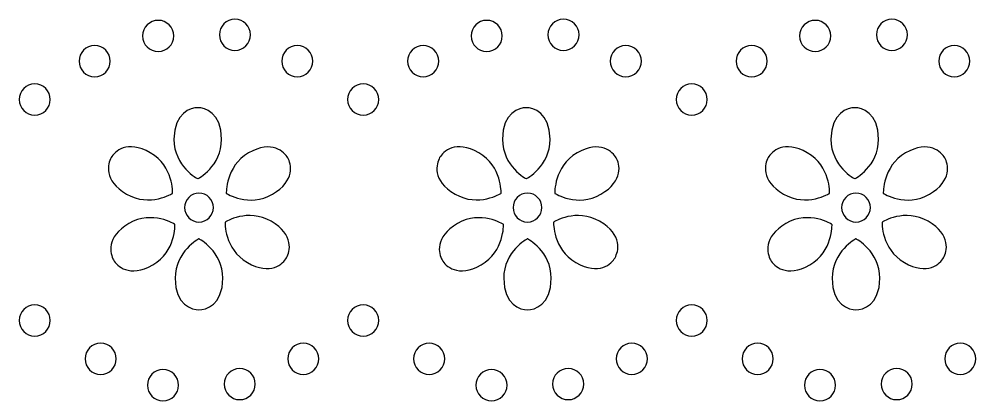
# Model space of a CAD drawing. Header units: centimetres. Extents: x -11.4 to 11.4, y -3 to 3.
# Drawn here: x 2.479 to 6.178, y -2.947 to -1.472 of the extents above; entities that cross this region are included whole.
import ezdxf

# ---------------------------------------------------------------- set-up
doc = ezdxf.new("R2010")
doc.units = ezdxf.units.CM
doc.header["$MEASUREMENT"] = 0
doc.layers.add('Layer 1', color=7, linetype='Continuous')

msp = doc.modelspace()

# ---------------------------------------------------------------- linework, layer by layer
at = {"layer": 'Layer 1'}
for points in [[(3.01646, -1.47653), (3.04974, -1.47653), (3.07671, -1.50352), (3.07671, -1.53683), (3.07671, -1.53683), (3.07671, -1.57009), (3.04972, -1.5971), (3.01646, -1.5971), (3.01646, -1.5971), (2.9832, -1.5971), (2.95621, -1.57009), (2.95621, -1.53683), (2.95621, -1.53683), (2.95622, -1.50352), (2.9832, -1.47653), (3.01646, -1.47653)], [(3.25287, -1.5322), (3.25287, -1.49889), (3.27983, -1.4719), (3.31312, -1.4719), (3.31312, -1.4719), (3.34638, -1.4719), (3.37331, -1.49889), (3.37331, -1.5322), (3.37331, -1.5322), (3.37331, -1.56548), (3.34635, -1.59247), (3.31312, -1.59247), (3.31312, -1.59247), (3.27983, -1.59247), (3.25287, -1.56549), (3.25287, -1.5322)], [(4.28646, -1.47653), (4.31974, -1.47653), (4.34671, -1.50352), (4.34671, -1.53683), (4.34671, -1.53683), (4.34671, -1.57009), (4.31972, -1.5971), (4.28646, -1.5971), (4.28646, -1.5971), (4.2532, -1.5971), (4.22621, -1.57009), (4.22621, -1.53683), (4.22621, -1.53683), (4.22622, -1.50352), (4.2532, -1.47653), (4.28646, -1.47653)], [(4.52287, -1.5322), (4.52287, -1.49889), (4.54986, -1.4719), (4.58312, -1.4719), (4.58312, -1.4719), (4.61638, -1.4719), (4.64337, -1.49889), (4.64337, -1.5322), (4.64337, -1.5322), (4.64337, -1.56548), (4.61638, -1.59247), (4.58312, -1.59247), (4.58312, -1.59247), (4.54986, -1.59247), (4.52287, -1.56549), (4.52287, -1.5322)], [(5.55646, -1.47653), (5.58977, -1.47653), (5.61671, -1.50352), (5.61671, -1.53683), (5.61671, -1.53683), (5.61671, -1.57009), (5.58975, -1.5971), (5.55646, -1.5971), (5.55646, -1.5971), (5.5232, -1.5971), (5.49619, -1.57009), (5.49619, -1.53683), (5.49619, -1.53683), (5.49619, -1.50352), (5.5232, -1.47653), (5.55646, -1.47653)], [(5.79287, -1.5322), (5.79287, -1.49889), (5.81988, -1.4719), (5.85312, -1.4719), (5.85312, -1.4719), (5.88636, -1.4719), (5.91337, -1.49889), (5.91337, -1.5322), (5.91337, -1.5322), (5.91337, -1.56548), (5.88636, -1.59247), (5.85312, -1.59247), (5.85312, -1.59247), (5.81988, -1.59247), (5.79287, -1.56549), (5.79287, -1.5322)], [(2.71052, -1.6342), (2.71052, -1.60094), (2.73753, -1.57393), (2.77079, -1.57393), (2.77079, -1.57393), (2.80405, -1.57393), (2.83101, -1.60094), (2.83101, -1.6342), (2.83101, -1.6342), (2.83101, -1.66751), (2.80402, -1.6945), (2.77079, -1.6945), (2.77079, -1.6945), (2.73754, -1.6945), (2.71052, -1.66751), (2.71052, -1.6342)], [(3.55412, -1.57393), (3.5874, -1.57393), (3.61437, -1.60094), (3.61437, -1.6342), (3.61437, -1.6342), (3.61437, -1.66751), (3.58738, -1.6945), (3.55412, -1.6945), (3.55412, -1.6945), (3.52081, -1.6945), (3.49387, -1.66751), (3.49387, -1.6342), (3.49387, -1.6342), (3.49388, -1.60094), (3.52081, -1.57393), (3.55412, -1.57393)], [(3.98052, -1.6342), (3.98052, -1.60094), (4.00753, -1.57393), (4.04079, -1.57393), (4.04079, -1.57393), (4.0741, -1.57393), (4.10101, -1.60094), (4.10101, -1.6342), (4.10101, -1.6342), (4.10101, -1.66751), (4.07408, -1.6945), (4.04079, -1.6945), (4.04079, -1.6945), (4.00754, -1.6945), (3.98052, -1.66751), (3.98052, -1.6342)], [(4.82409, -1.57393), (4.85743, -1.57393), (4.88436, -1.60094), (4.88436, -1.6342), (4.88436, -1.6342), (4.88436, -1.66751), (4.8574, -1.6945), (4.82409, -1.6945), (4.82409, -1.6945), (4.79086, -1.6945), (4.76387, -1.66751), (4.76387, -1.6342), (4.76387, -1.6342), (4.76388, -1.60094), (4.79086, -1.57393), (4.82409, -1.57393)], [(5.25055, -1.6342), (5.25055, -1.60094), (5.27754, -1.57393), (5.31077, -1.57393), (5.31077, -1.57393), (5.34408, -1.57393), (5.37102, -1.60094), (5.37102, -1.6342), (5.37102, -1.6342), (5.37102, -1.66751), (5.34406, -1.6945), (5.31077, -1.6945), (5.31077, -1.6945), (5.27754, -1.6945), (5.25055, -1.66751), (5.25055, -1.6342)], [(6.09415, -1.57393), (6.12741, -1.57393), (6.15437, -1.60094), (6.15437, -1.6342), (6.15437, -1.6342), (6.15437, -1.66751), (6.12738, -1.6945), (6.09415, -1.6945), (6.09415, -1.6945), (6.06084, -1.6945), (6.03388, -1.66751), (6.03388, -1.6342), (6.03388, -1.6342), (6.03388, -1.60094), (6.06084, -1.57393), (6.09415, -1.57393)], [(2.53907, -1.8429), (2.50576, -1.8429), (2.4788, -1.81591), (2.4788, -1.7826), (2.4788, -1.7826), (2.4788, -1.74932), (2.50579, -1.72233), (2.53907, -1.72233), (2.53907, -1.72233), (2.57233, -1.72233), (2.59929, -1.74932), (2.59929, -1.7826), (2.59929, -1.7826), (2.59929, -1.81591), (2.57233, -1.8429), (2.53907, -1.8429)], [(3.80907, -1.8429), (3.77576, -1.8429), (3.74882, -1.81591), (3.74882, -1.7826), (3.74882, -1.7826), (3.74882, -1.74932), (3.77578, -1.72233), (3.80907, -1.72233), (3.80907, -1.72233), (3.84233, -1.72233), (3.86932, -1.74932), (3.86932, -1.7826), (3.86932, -1.7826), (3.86932, -1.81591), (3.84233, -1.8429), (3.80907, -1.8429)], [(5.07907, -1.8429), (5.04581, -1.8429), (5.0188, -1.81591), (5.0188, -1.7826), (5.0188, -1.7826), (5.0188, -1.74932), (5.04581, -1.72233), (5.07907, -1.72233), (5.07907, -1.72233), (5.1123, -1.72233), (5.13932, -1.74932), (5.13932, -1.7826), (5.13932, -1.7826), (5.13932, -1.81591), (5.11231, -1.8429), (5.07907, -1.8429)], [(3.16944, -1.81422), (3.19555, -1.81422), (3.26144, -1.83152), (3.26144, -1.93606), (3.26144, -1.93606), (3.26144, -2.04062), (3.16944, -2.0887), (3.16944, -2.0887), (3.16944, -2.0887), (3.16944, -2.0887), (3.07739, -2.04065), (3.07739, -1.93606), (3.07739, -1.93606), (3.07742, -1.83153), (3.14328, -1.81422), (3.16944, -1.81422)], [(4.43942, -1.81422), (4.46556, -1.81422), (4.53142, -1.83152), (4.53142, -1.93606), (4.53142, -1.93606), (4.53142, -2.04062), (4.43942, -2.0887), (4.43942, -2.0887), (4.43942, -2.0887), (4.43942, -2.0887), (4.34742, -2.04065), (4.34742, -1.93606), (4.34742, -1.93606), (4.34745, -1.83153), (4.4133, -1.81422), (4.43942, -1.81422)], [(5.70944, -1.81422), (5.73553, -1.81422), (5.80141, -1.83152), (5.80141, -1.93606), (5.80141, -1.93606), (5.80141, -2.04062), (5.70944, -2.0887), (5.70944, -2.0887), (5.70944, -2.0887), (5.70944, -2.0887), (5.61742, -2.04065), (5.61742, -1.93606), (5.61742, -1.93606), (5.61745, -1.83153), (5.68328, -1.81422), (5.70944, -1.81422)], [(2.98601, -1.98834), (3.07652, -2.0406), (3.07211, -2.14434), (3.07211, -2.14434), (3.07211, -2.14434), (3.07211, -2.14434), (2.98453, -2.20001), (2.89405, -2.14775), (2.89405, -2.14775), (2.80359, -2.09547), (2.8215, -2.02975), (2.8346, -2.00707), (2.8346, -2.00707), (2.84755, -1.98448), (2.89552, -1.93606), (2.98601, -1.98834)], [(3.51734, -2.00774), (3.53038, -2.03034), (3.54835, -2.09608), (3.45784, -2.14837), (3.45784, -2.14837), (3.36733, -2.20063), (3.27978, -2.14496), (3.27978, -2.14496), (3.27978, -2.14496), (3.27978, -2.14496), (3.27536, -2.04124), (3.36585, -1.98896), (3.36585, -1.98896), (3.45633, -1.93667), (3.50422, -1.98509), (3.51734, -2.00774)], [(4.25601, -1.98834), (4.3465, -2.0406), (4.34208, -2.14434), (4.34208, -2.14434), (4.34208, -2.14434), (4.34208, -2.14434), (4.25453, -2.20001), (4.16404, -2.14775), (4.16404, -2.14775), (4.07358, -2.09547), (4.09146, -2.02975), (4.10456, -2.00707), (4.10456, -2.00707), (4.11755, -1.98448), (4.16552, -1.93606), (4.25601, -1.98834)], [(4.78734, -2.00774), (4.80038, -2.03034), (4.81835, -2.09608), (4.72781, -2.14837), (4.72781, -2.14837), (4.63732, -2.20063), (4.54977, -2.14496), (4.54977, -2.14496), (4.54977, -2.14496), (4.54977, -2.14496), (4.54535, -2.04124), (4.63581, -1.98896), (4.63581, -1.98896), (4.7263, -1.93667), (4.77422, -1.98509), (4.78734, -2.00774)], [(5.52601, -1.98834), (5.61655, -2.0406), (5.61213, -2.14434), (5.61213, -2.14434), (5.61213, -2.14434), (5.61213, -2.14434), (5.52455, -2.20001), (5.43404, -2.14775), (5.43404, -2.14775), (5.34355, -2.09547), (5.36152, -2.02975), (5.37459, -2.00707), (5.37459, -2.00707), (5.3876, -1.98448), (5.43552, -1.93606), (5.52601, -1.98834)], [(6.0574, -2.00774), (6.07039, -2.03034), (6.08836, -2.09608), (5.99784, -2.14837), (5.99784, -2.14837), (5.90738, -2.20063), (5.8198, -2.14496), (5.8198, -2.14496), (5.8198, -2.14496), (5.8198, -2.14496), (5.81535, -2.04124), (5.90584, -1.98896), (5.90584, -1.98896), (5.99636, -1.93667), (6.04422, -1.98509), (6.0574, -2.00774)], [(3.22969, -2.19998), (3.22969, -2.23072), (3.20477, -2.25565), (3.17405, -2.25565), (3.17405, -2.25565), (3.14333, -2.25565), (3.11843, -2.23075), (3.11843, -2.19998), (3.11843, -2.19998), (3.11843, -2.16921), (3.14333, -2.14431), (3.17405, -2.14431), (3.17405, -2.14431), (3.20477, -2.14431), (3.22969, -2.16924), (3.22969, -2.19998)], [(4.49972, -2.19998), (4.49972, -2.23072), (4.47477, -2.25565), (4.44405, -2.25565), (4.44405, -2.25565), (4.41333, -2.25565), (4.38841, -2.23075), (4.38841, -2.19998), (4.38841, -2.19998), (4.38841, -2.16921), (4.41333, -2.14431), (4.44405, -2.14431), (4.44405, -2.14431), (4.47477, -2.14431), (4.49972, -2.16924), (4.49972, -2.19998)], [(5.76972, -2.19998), (5.76972, -2.23072), (5.7448, -2.25565), (5.71408, -2.25565), (5.71408, -2.25565), (5.68336, -2.25565), (5.65841, -2.23075), (5.65841, -2.19998), (5.65841, -2.19998), (5.65841, -2.16921), (5.68333, -2.14431), (5.71408, -2.14431), (5.71408, -2.14431), (5.74477, -2.14434), (5.76972, -2.16924), (5.76972, -2.19998)], [(2.84382, -2.40215), (2.83075, -2.3795), (2.81284, -2.31375), (2.90327, -2.26147), (2.90327, -2.26147), (2.99381, -2.20921), (3.08136, -2.26488), (3.08136, -2.26488), (3.08136, -2.26488), (3.08136, -2.26488), (3.08575, -2.36862), (2.99526, -2.42088), (2.99526, -2.42088), (2.90478, -2.47319), (2.85684, -2.42477), (2.84382, -2.40215)], [(3.36121, -2.41226), (3.27072, -2.35998), (3.27509, -2.25626), (3.27509, -2.25626), (3.27509, -2.25626), (3.27509, -2.25626), (3.36275, -2.20057), (3.45315, -2.25287), (3.45315, -2.25287), (3.54366, -2.30515), (3.5257, -2.37087), (3.51271, -2.3935), (3.51271, -2.3935), (3.49959, -2.41612), (3.4517, -2.46457), (3.36121, -2.41226)], [(4.11382, -2.40215), (4.10072, -2.3795), (4.08284, -2.31375), (4.1733, -2.26147), (4.1733, -2.26147), (4.26381, -2.20921), (4.35136, -2.26488), (4.35136, -2.26488), (4.35136, -2.26488), (4.35136, -2.26488), (4.35575, -2.36862), (4.26526, -2.42088), (4.26526, -2.42088), (4.17478, -2.47319), (4.12684, -2.42477), (4.11382, -2.40215)], [(4.63119, -2.41226), (4.5407, -2.35998), (4.54512, -2.25626), (4.54512, -2.25626), (4.54512, -2.25626), (4.54512, -2.25626), (4.63272, -2.20057), (4.72316, -2.25287), (4.72316, -2.25287), (4.8137, -2.30515), (4.79574, -2.37087), (4.78272, -2.3935), (4.78272, -2.3935), (4.76962, -2.41612), (4.72167, -2.46457), (4.63119, -2.41226)], [(5.38385, -2.40215), (5.37073, -2.3795), (5.35281, -2.31375), (5.44328, -2.26147), (5.44328, -2.26147), (5.53382, -2.20921), (5.6214, -2.26488), (5.6214, -2.26488), (5.6214, -2.26488), (5.6214, -2.26488), (5.62577, -2.36862), (5.53525, -2.42088), (5.53525, -2.42088), (5.44478, -2.47319), (5.39686, -2.42477), (5.38385, -2.40215)], [(5.90119, -2.41226), (5.8107, -2.35998), (5.81512, -2.25626), (5.81512, -2.25626), (5.81512, -2.25626), (5.81512, -2.25626), (5.90272, -2.20057), (5.99316, -2.25287), (5.99316, -2.25287), (6.08373, -2.30515), (6.06571, -2.37087), (6.05272, -2.3935), (6.05272, -2.3935), (6.03962, -2.41612), (5.99167, -2.46457), (5.90119, -2.41226)], [(3.17405, -2.59503), (3.14791, -2.59503), (3.08208, -2.5777), (3.08208, -2.47316), (3.08208, -2.47316), (3.08208, -2.3686), (3.17405, -2.32057), (3.17405, -2.32057), (3.17405, -2.32057), (3.17405, -2.32057), (3.26605, -2.36859), (3.26605, -2.47316), (3.26605, -2.47316), (3.26604, -2.5777), (3.20019, -2.59503), (3.17405, -2.59503)], [(4.44405, -2.59503), (4.41791, -2.59503), (4.35208, -2.5777), (4.35208, -2.47316), (4.35208, -2.47316), (4.35208, -2.3686), (4.44405, -2.32057), (4.44405, -2.32057), (4.44405, -2.32057), (4.44405, -2.32057), (4.53602, -2.36859), (4.53602, -2.47316), (4.53602, -2.47316), (4.53602, -2.5777), (4.47024, -2.59503), (4.44405, -2.59503)], [(5.71407, -2.59503), (5.68788, -2.59503), (5.6221, -2.5777), (5.6221, -2.47316), (5.6221, -2.47316), (5.6221, -2.3686), (5.71407, -2.32057), (5.71407, -2.32057), (5.71407, -2.32057), (5.71407, -2.32057), (5.80607, -2.36859), (5.80607, -2.47316), (5.80607, -2.47316), (5.80607, -2.5777), (5.74021, -2.59503), (5.71407, -2.59503)], [(2.53907, -2.69618), (2.50576, -2.69618), (2.4788, -2.66922), (2.4788, -2.63591), (2.4788, -2.63591), (2.4788, -2.60263), (2.50579, -2.57561), (2.53907, -2.57561), (2.53907, -2.57561), (2.57233, -2.57561), (2.59929, -2.60262), (2.59929, -2.63591), (2.59929, -2.63591), (2.59929, -2.66922), (2.57233, -2.69618), (2.53907, -2.69618)], [(3.80907, -2.69618), (3.77576, -2.69618), (3.74882, -2.66922), (3.74882, -2.63591), (3.74882, -2.63591), (3.74882, -2.60263), (3.77578, -2.57561), (3.80907, -2.57561), (3.80907, -2.57561), (3.84233, -2.57561), (3.86932, -2.60262), (3.86932, -2.63591), (3.86932, -2.63591), (3.86932, -2.66922), (3.84233, -2.69618), (3.80907, -2.69618)], [(5.07907, -2.69618), (5.04581, -2.69618), (5.0188, -2.66922), (5.0188, -2.63591), (5.0188, -2.63591), (5.0188, -2.60263), (5.04581, -2.57561), (5.07907, -2.57561), (5.07907, -2.57561), (5.1123, -2.57561), (5.13932, -2.60262), (5.13932, -2.63591), (5.13932, -2.63591), (5.13932, -2.66922), (5.11231, -2.69618), (5.07907, -2.69618)], [(2.79397, -2.84461), (2.76069, -2.84461), (2.73375, -2.81762), (2.73375, -2.78434), (2.73375, -2.78434), (2.73375, -2.75103), (2.76071, -2.72407), (2.79397, -2.72407), (2.79397, -2.72407), (2.82728, -2.72407), (2.85424, -2.75106), (2.85424, -2.78434), (2.85424, -2.78434), (2.85425, -2.8176), (2.82728, -2.84461), (2.79397, -2.84461)], [(3.5773, -2.84461), (3.54402, -2.84461), (3.51705, -2.81762), (3.51705, -2.78434), (3.51705, -2.78434), (3.51705, -2.75103), (3.54404, -2.72407), (3.5773, -2.72407), (3.5773, -2.72407), (3.61056, -2.72407), (3.63755, -2.75106), (3.63755, -2.78434), (3.63755, -2.78434), (3.63757, -2.8176), (3.61058, -2.84461), (3.5773, -2.84461)], [(4.06397, -2.84461), (4.03071, -2.84461), (4.00375, -2.81762), (4.00375, -2.78434), (4.00375, -2.78434), (4.00375, -2.75103), (4.03074, -2.72407), (4.06397, -2.72407), (4.06397, -2.72407), (4.09725, -2.72407), (4.12424, -2.75106), (4.12424, -2.78434), (4.12424, -2.78434), (4.12425, -2.8176), (4.09726, -2.84461), (4.06397, -2.84461)], [(4.8473, -2.84461), (4.81399, -2.84461), (4.78708, -2.81762), (4.78708, -2.78434), (4.78708, -2.78434), (4.78708, -2.75103), (4.81401, -2.72407), (4.8473, -2.72407), (4.8473, -2.72407), (4.88058, -2.72407), (4.90757, -2.75106), (4.90757, -2.78434), (4.90757, -2.78434), (4.9076, -2.8176), (4.88058, -2.84461), (4.8473, -2.84461)], [(5.33403, -2.84461), (5.30069, -2.84461), (5.27376, -2.81762), (5.27376, -2.78434), (5.27376, -2.78434), (5.27376, -2.75103), (5.30072, -2.72407), (5.33403, -2.72407), (5.33403, -2.72407), (5.36726, -2.72407), (5.39425, -2.75106), (5.39425, -2.78434), (5.39425, -2.78434), (5.39425, -2.8176), (5.36726, -2.84461), (5.33403, -2.84461)], [(6.1173, -2.84461), (6.08399, -2.84461), (6.05708, -2.81762), (6.05708, -2.78434), (6.05708, -2.78434), (6.05708, -2.75103), (6.08401, -2.72407), (6.1173, -2.72407), (6.1173, -2.72407), (6.15058, -2.72407), (6.17757, -2.75106), (6.17757, -2.78434), (6.17757, -2.78434), (6.1776, -2.8176), (6.15058, -2.84461), (6.1173, -2.84461)], [(3.03498, -2.94664), (3.00172, -2.94664), (2.97476, -2.91963), (2.97476, -2.88634), (2.97476, -2.88634), (2.97476, -2.85305), (3.00175, -2.82604), (3.03498, -2.82604), (3.03498, -2.82604), (3.06829, -2.82604), (3.09525, -2.85305), (3.09525, -2.88634), (3.09525, -2.88634), (3.09525, -2.91963), (3.06829, -2.94664), (3.03498, -2.94664)], [(3.33163, -2.94201), (3.29837, -2.94201), (3.27141, -2.915), (3.27141, -2.88171), (3.27141, -2.88171), (3.27141, -2.84842), (3.2984, -2.82144), (3.33163, -2.82144), (3.33163, -2.82144), (3.36494, -2.82144), (3.39188, -2.84843), (3.39188, -2.88171), (3.39188, -2.88171), (3.39188, -2.91499), (3.36494, -2.94201), (3.33163, -2.94201)], [(4.30501, -2.94664), (4.27173, -2.94664), (4.24476, -2.91963), (4.24476, -2.88634), (4.24476, -2.88634), (4.24476, -2.85305), (4.27175, -2.82604), (4.30501, -2.82604), (4.30501, -2.82604), (4.33827, -2.82604), (4.36526, -2.85305), (4.36526, -2.88634), (4.36526, -2.88634), (4.36526, -2.91963), (4.33827, -2.94664), (4.30501, -2.94664)], [(4.60166, -2.94201), (4.56838, -2.94201), (4.54141, -2.915), (4.54141, -2.88171), (4.54141, -2.88171), (4.54141, -2.84842), (4.5684, -2.82144), (4.60166, -2.82144), (4.60166, -2.82144), (4.63492, -2.82144), (4.66188, -2.84843), (4.66188, -2.88171), (4.66188, -2.88171), (4.66188, -2.91499), (4.63492, -2.94201), (4.60166, -2.94201)], [(5.57501, -2.94664), (5.54173, -2.94664), (5.51476, -2.91963), (5.51476, -2.88634), (5.51476, -2.88634), (5.51476, -2.85305), (5.54175, -2.82604), (5.57501, -2.82604), (5.57501, -2.82604), (5.60827, -2.82604), (5.63526, -2.85305), (5.63526, -2.88634), (5.63526, -2.88634), (5.63526, -2.91963), (5.60827, -2.94664), (5.57501, -2.94664)], [(5.87163, -2.94201), (5.8384, -2.94201), (5.81141, -2.915), (5.81141, -2.88171), (5.81141, -2.88171), (5.81141, -2.84842), (5.83842, -2.82144), (5.87163, -2.82144), (5.87163, -2.82144), (5.90491, -2.82144), (5.9319, -2.84843), (5.9319, -2.88171), (5.9319, -2.88171), (5.9319, -2.91499), (5.90492, -2.94201), (5.87163, -2.94201)]]:
    msp.add_open_spline(points, degree=3, knots=[0, 0, 0, 0, 0.2, 0.2, 0.2, 0.2, 0.4, 0.4, 0.4, 0.4, 0.6, 0.6, 0.6, 0.6, 1, 1, 1, 1], dxfattribs=at)

doc.saveas('drawing.dxf')
